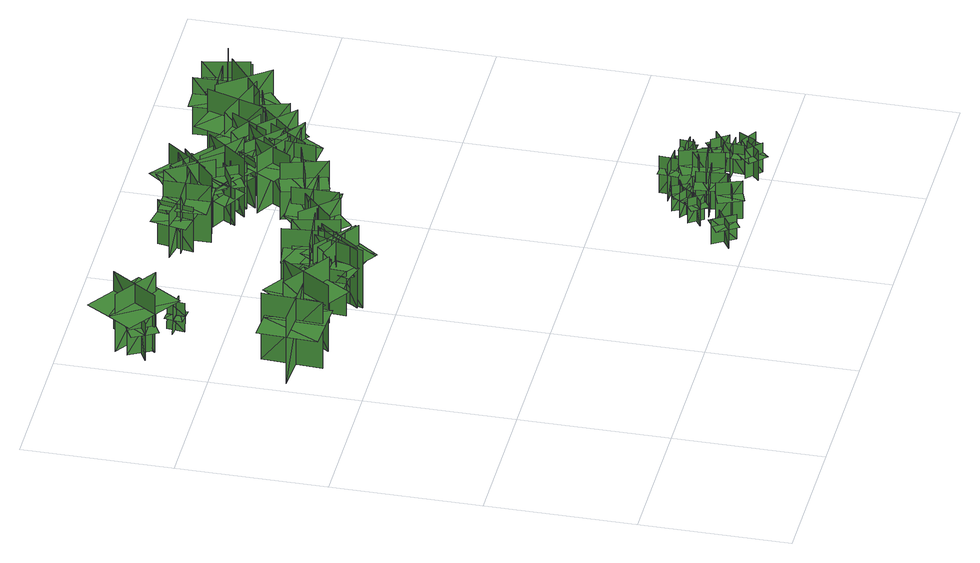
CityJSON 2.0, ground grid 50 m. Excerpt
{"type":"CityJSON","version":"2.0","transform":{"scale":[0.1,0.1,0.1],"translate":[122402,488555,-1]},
"CityObjects":{
"tree1":{"type":"SolitaryVegetationObject","geometry":[{"type":"MultiSurface","lod":"1","boundaries":[[[0,1,2]],[[0,2,3]],[[4,5,6]],[[4,6,7]],[[8,9,10]],[[8,10,11]],[[8,11,12]],[[8,12,13]]]}]},
"tree2":{"type":"SolitaryVegetationObject","geometry":[{"type":"MultiSurface","lod":"1","boundaries":[[[14,15,16]],[[14,16,17]],[[18,19,20]],[[18,20,21]],[[22,23,24]],[[22,24,25]],[[22,26,27]],[[22,27,23]]]}]},
"tree3":{"type":"SolitaryVegetationObject","geometry":[{"type":"MultiSurface","lod":"1","boundaries":[[[28,29,30]],[[28,30,31]],[[32,33,34]],[[32,34,35]],[[36,37,38]],[[36,38,39]],[[36,39,40]],[[36,40,41]]]}]},
"tree4":{"type":"SolitaryVegetationObject","geometry":[{"type":"MultiSurface","lod":"1","boundaries":[[[42,43,44]],[[42,44,45]],[[46,47,48]],[[46,48,49]],[[50,51,52]],[[50,52,53]],[[50,53,54]],[[50,54,55]]]}]},
"tree5":{"type":"SolitaryVegetationObject","geometry":[{"type":"MultiSurface","lod":"1","boundaries":[[[56,57,58]],[[56,58,59]],[[60,61,62]],[[60,62,63]],[[64,65,61]],[[64,61,60]],[[66,67,57]],[[66,57,56]],[[56,57,68]],[[56,68,69]],[[56,70,71]],[[56,71,57]]]}]},
"tree6":{"type":"SolitaryVegetationObject","geometry":[{"type":"MultiSurface","lod":"1","boundaries":[[[72,73,74]],[[72,74,75]],[[76,77,78]],[[76,78,79]],[[80,81,82]],[[80,82,83]],[[80,83,84]],[[80,84,85]]]}]},
"tree7":{"type":"SolitaryVegetationObject","geometry":[{"type":"MultiSurface","lod":"1","boundaries":[[[86,87,88]],[[86,88,89]],[[90,91,92]],[[90,92,93]],[[94,95,96]],[[94,96,97]],[[94,97,98]],[[94,98,99]]]}]},
"tree8":{"type":"SolitaryVegetationObject","geometry":[{"type":"MultiSurface","lod":"1","boundaries":[[[100,101,102]],[[100,102,103]],[[104,105,106]],[[104,106,107]],[[108,109,110]],[[108,110,111]],[[108,111,112]],[[108,112,113]]]}]},
"tree9":{"type":"SolitaryVegetationObject","geometry":[{"type":"MultiSurface","lod":"1","boundaries":[[[114,115,116]],[[114,116,117]],[[118,119,120]],[[118,120,121]],[[122,123,124]],[[122,124,125]],[[122,125,126]],[[122,126,127]]]}]},
"tree10":{"type":"SolitaryVegetationObject","geometry":[{"type":"MultiSurface","lod":"1","boundaries":[[[128,129,130]],[[128,130,131]],[[132,133,134]],[[132,134,135]],[[136,137,138]],[[136,138,139]],[[136,139,140]],[[136,140,141]]]}]},
"tree11":{"type":"SolitaryVegetationObject","geometry":[{"type":"MultiSurface","lod":"1","boundaries":[[[142,143,144]],[[142,144,145]],[[146,147,148]],[[146,148,149]],[[150,151,152]],[[150,152,153]],[[150,153,154]],[[150,154,155]]]}]},
"tree12":{"type":"SolitaryVegetationObject","geometry":[{"type":"MultiSurface","lod":"1","boundaries":[[[156,157,158]],[[156,158,159]],[[160,161,162]],[[160,162,163]],[[164,165,166]],[[164,166,167]],[[164,167,168]],[[164,168,169]]]}]},
"tree13":{"type":"SolitaryVegetationObject","geometry":[{"type":"MultiSurface","lod":"1","boundaries":[[[170,171,172]],[[170,172,173]],[[174,175,176]],[[174,176,177]],[[178,179,180]],[[178,180,181]],[[178,181,182]],[[178,182,183]]]}]},
"tree14":{"type":"SolitaryVegetationObject","geometry":[{"type":"MultiSurface","lod":"1","boundaries":[[[184,185,186]],[[184,186,187]],[[188,189,190]],[[188,190,191]],[[192,193,194]],[[192,194,195]],[[192,195,196]],[[192,196,197]]]}]},
"tree15":{"type":"SolitaryVegetationObject","geometry":[{"type":"MultiSurface","lod":"1","boundaries":[[[198,199,200]],[[198,200,201]],[[202,203,204]],[[202,204,205]],[[206,207,208]],[[206,208,209]],[[206,209,210]],[[206,210,211]]]}]},
"tree16":{"type":"SolitaryVegetationObject","geometry":[{"type":"MultiSurface","lod":"1","boundaries":[[[212,213,214]],[[212,214,215]],[[216,217,218]],[[216,218,219]],[[220,221,222]],[[220,222,223]],[[220,223,224]],[[220,224,225]]]}]},
"tree17":{"type":"SolitaryVegetationObject","geometry":[{"type":"MultiSurface","lod":"1","boundaries":[[[226,227,228]],[[226,228,229]],[[230,231,232]],[[230,232,233]],[[234,235,236]],[[234,236,237]],[[234,237,238]],[[234,238,239]]]}]},
"tree18":{"type":"SolitaryVegetationObject","geometry":[{"type":"MultiSurface","lod":"1","boundaries":[[[240,241,242]],[[240,242,243]],[[244,245,246]],[[244,246,247]],[[248,249,250]],[[248,250,251]],[[248,251,252]],[[248,252,253]]]}]},
"tree19":{"type":"SolitaryVegetationObject","geometry":[{"type":"MultiSurface","lod":"1","boundaries":[[[254,255,256]],[[254,256,257]],[[258,259,260]],[[258,260,261]],[[262,263,264]],[[262,264,265]],[[262,266,267]],[[262,267,263]]]}]},
"tree20":{"type":"SolitaryVegetationObject","geometry":[{"type":"MultiSurface","lod":"1","boundaries":[[[268,269,270]],[[268,270,271]],[[272,273,274]],[[272,274,275]],[[276,277,278]],[[276,278,279]],[[276,280,281]],[[276,281,277]]]}]},
"tree21":{"type":"SolitaryVegetationObject","geometry":[{"type":"MultiSurface","lod":"1","boundaries":[[[282,283,284]],[[282,284,285]],[[286,287,288]],[[286,288,289]],[[290,291,292]],[[290,292,293]],[[290,293,294]],[[290,294,295]]]}]},
"tree22":{"type":"SolitaryVegetationObject","geometry":[{"type":"MultiSurface","lod":"1","boundaries":[[[296,297,298]],[[296,298,299]],[[300,301,302]],[[300,302,303]],[[304,305,306]],[[304,306,307]],[[304,308,309]],[[304,309,305]]]}]},
"tree23":{"type":"SolitaryVegetationObject","geometry":[{"type":"MultiSurface","lod":"1","boundaries":[[[310,311,312]],[[310,312,313]],[[314,315,316]],[[314,316,317]],[[318,319,320]],[[318,320,321]],[[318,321,322]],[[318,322,323]]]}]},
"tree24":{"type":"SolitaryVegetationObject","geometry":[{"type":"MultiSurface","lod":"1","boundaries":[[[324,325,326]],[[324,326,327]],[[328,329,330]],[[328,330,331]],[[332,333,334]],[[332,334,335]],[[332,336,337]],[[332,337,333]]]}]},
"tree25":{"type":"SolitaryVegetationObject","geometry":[{"type":"MultiSurface","lod":"1","boundaries":[[[338,339,340]],[[338,340,341]],[[342,343,344]],[[342,344,345]],[[346,347,348]],[[346,348,349]],[[346,349,350]],[[346,350,351]]]}]},
"tree26":{"type":"SolitaryVegetationObject","geometry":[{"type":"MultiSurface","lod":"1","boundaries":[[[352,353,354]],[[352,354,355]],[[356,357,358]],[[356,358,359]],[[360,361,362]],[[360,362,363]],[[360,363,364]],[[360,364,365]]]}]},
"tree27":{"type":"SolitaryVegetationObject","geometry":[{"type":"MultiSurface","lod":"1","boundaries":[[[366,367,368]],[[366,368,369]],[[370,371,372]],[[370,372,373]],[[374,375,376]],[[374,376,377]],[[374,377,378]],[[374,378,379]]]}]},
"tree28":{"type":"SolitaryVegetationObject","geometry":[{"type":"MultiSurface","lod":"1","boundaries":[[[380,381,382]],[[380,382,383]],[[384,385,386]],[[384,386,387]],[[388,389,390]],[[388,390,391]],[[388,392,393]],[[388,393,389]]]}]},
"tree29":{"type":"SolitaryVegetationObject","geometry":[{"type":"MultiSurface","lod":"1","boundaries":[[[394,395,396]],[[394,396,397]],[[398,399,400]],[[398,400,401]],[[402,403,404]],[[402,404,405]],[[402,405,406]],[[402,406,407]]]}]},
"tree30":{"type":"SolitaryVegetationObject","geometry":[{"type":"MultiSurface","lod":"1","boundaries":[[[408,409,410]],[[408,410,411]],[[412,413,414]],[[412,414,415]],[[416,417,418]],[[416,418,419]],[[416,419,420]],[[416,420,421]]]}]},
"tree31":{"type":"SolitaryVegetationObject","geometry":[{"type":"MultiSurface","lod":"1","boundaries":[[[422,423,424]],[[422,424,425]],[[426,427,428]],[[426,428,429]],[[430,431,432]],[[430,432,433]],[[430,434,435]],[[430,435,431]]]}]},
"tree32":{"type":"SolitaryVegetationObject","geometry":[{"type":"MultiSurface","lod":"1","boundaries":[[[436,437,438]],[[436,438,439]],[[440,441,442]],[[440,442,443]],[[444,445,446]],[[444,446,447]],[[444,447,448]],[[444,448,449]]]}]},
"tree33":{"type":"SolitaryVegetationObject","geometry":[{"type":"MultiSurface","lod":"1","boundaries":[[[450,451,452]],[[450,452,453]],[[454,455,456]],[[454,456,457]],[[458,459,460]],[[458,460,461]],[[458,461,462]],[[458,462,463]]]}]},
"tree34":{"type":"SolitaryVegetationObject","geometry":[{"type":"MultiSurface","lod":"1","boundaries":[[[464,465,466]],[[464,466,467]],[[468,469,470]],[[468,470,471]],[[472,473,474]],[[472,474,475]],[[472,476,477]],[[472,477,473]]]}]},
"tree35":{"type":"SolitaryVegetationObject","geometry":[{"type":"MultiSurface","lod":"1","boundaries":[[[478,479,480]],[[478,480,481]],[[482,483,484]],[[482,484,485]],[[486,487,488]],[[486,488,489]],[[486,489,490]],[[486,490,491]]]}]},
"tree36":{"type":"SolitaryVegetationObject","geometry":[{"type":"MultiSurface","lod":"1","boundaries":[[[492,493,494]],[[492,494,495]],[[496,497,498]],[[496,498,499]],[[500,501,502]],[[500,502,503]],[[500,503,504]],[[500,504,505]]]}]},
"tree37":{"type":"SolitaryVegetationObject","geometry":[{"type":"MultiSurface","lod":"1","boundaries":[[[506,507,508]],[[506,508,509]],[[510,511,512]],[[510,512,513]],[[514,515,516]],[[514,516,517]],[[514,517,518]],[[514,518,519]]]}]},
"tree38":{"type":"SolitaryVegetationObject","geometry":[{"type":"MultiSurface","lod":"1","boundaries":[[[520,521,522]],[[520,522,523]],[[524,525,526]],[[524,526,527]],[[528,529,530]],[[528,530,531]],[[528,532,533]],[[528,533,529]]]}]},
"tree39":{"type":"SolitaryVegetationObject","geometry":[{"type":"MultiSurface","lod":"1","boundaries":[[[534,535,536]],[[534,536,537]],[[538,539,540]],[[538,540,541]],[[542,543,544]],[[542,544,545]],[[542,546,547]],[[542,547,543]]]}]},
"tree40":{"type":"SolitaryVegetationObject","geometry":[{"type":"MultiSurface","lod":"1","boundaries":[[[548,549,550]],[[548,550,551]],[[552,553,554]],[[552,554,555]],[[556,557,558]],[[556,558,559]],[[556,559,560]],[[556,560,561]]]}]},
"tree41":{"type":"SolitaryVegetationObject","geometry":[{"type":"MultiSurface","lod":"1","boundaries":[[[562,563,564]],[[562,564,565]],[[566,567,568]],[[566,568,569]],[[570,571,572]],[[570,572,573]],[[570,574,575]],[[570,575,571]]]}]},
"tree42":{"type":"SolitaryVegetationObject","geometry":[{"type":"MultiSurface","lod":"1","boundaries":[[[576,577,578]],[[576,578,579]],[[580,581,582]],[[580,582,583]],[[584,585,586]],[[584,586,587]],[[584,588,589]],[[584,589,585]]]}]},
"tree43":{"type":"SolitaryVegetationObject","geometry":[{"type":"MultiSurface","lod":"1","boundaries":[[[590,591,592]],[[590,592,593]],[[594,595,596]],[[594,596,597]],[[598,599,600]],[[598,600,601]],[[598,602,603]],[[598,603,599]]]}]},
"tree44":{"type":"SolitaryVegetationObject","geometry":[{"type":"MultiSurface","lod":"1","boundaries":[[[604,605,606]],[[604,606,607]],[[608,609,610]],[[608,610,611]],[[612,613,614]],[[612,614,615]],[[612,615,616]],[[612,616,617]]]}]},
"tree45":{"type":"SolitaryVegetationObject","geometry":[{"type":"MultiSurface","lod":"1","boundaries":[[[618,619,620]],[[618,620,621]],[[622,623,624]],[[622,624,625]],[[626,627,628]],[[626,628,629]],[[626,630,631]],[[626,631,627]]]}]},
"tree46":{"type":"SolitaryVegetationObject","geometry":[{"type":"MultiSurface","lod":"1","boundaries":[[[632,633,634]],[[632,634,635]],[[636,637,638]],[[636,638,639]],[[640,641,642]],[[640,642,643]],[[640,644,645]],[[640,645,641]]]}]},
"tree47":{"type":"SolitaryVegetationObject","geometry":[{"type":"MultiSurface","lod":"1","boundaries":[[[646,647,648]],[[646,648,649]],[[650,651,652]],[[650,652,653]],[[654,655,656]],[[654,656,657]],[[654,658,659]],[[654,659,655]]]}]},
"tree48":{"type":"SolitaryVegetationObject","geometry":[{"type":"MultiSurface","lod":"1","boundaries":[[[660,661,662]],[[660,662,663]],[[664,665,666]],[[664,666,667]],[[668,669,670]],[[668,670,671]],[[668,671,672]],[[668,672,673]]]}]},
"tree49":{"type":"SolitaryVegetationObject","geometry":[{"type":"MultiSurface","lod":"1","boundaries":[[[674,675,676]],[[674,676,677]],[[678,679,680]],[[678,680,681]],[[682,683,684]],[[682,684,685]],[[682,686,687]],[[682,687,683]]]}]},
"tree50":{"type":"SolitaryVegetationObject","geometry":[{"type":"MultiSurface","lod":"1","boundaries":[[[688,689,690]],[[688,690,691]],[[692,693,694]],[[692,694,695]],[[696,697,698]],[[696,698,699]],[[696,699,700]],[[696,700,701]]]}]},
"tree51":{"type":"SolitaryVegetationObject","geometry":[{"type":"MultiSurface","lod":"1","boundaries":[[[702,703,704]],[[702,704,705]],[[706,707,708]],[[706,708,709]],[[710,711,712]],[[710,712,713]],[[710,713,714]],[[710,714,715]]]}]},
"tree52":{"type":"SolitaryVegetationObject","geometry":[{"type":"MultiSurface","lod":"1","boundaries":[[[716,717,718]],[[716,718,719]],[[720,721,722]],[[720,722,723]],[[724,725,726]],[[724,726,727]],[[724,727,728]],[[724,728,729]]]}]},
"tree53":{"type":"SolitaryVegetationObject","geometry":[{"type":"MultiSurface","lod":"1","boundaries":[[[730,731,732]],[[730,732,733]],[[734,735,736]],[[734,736,737]],[[738,739,740]],[[738,740,741]],[[738,741,742]],[[738,742,743]]]}]},
"tree54":{"type":"SolitaryVegetationObject","geometry":[{"type":"MultiSurface","lod":"1","boundaries":[[[744,745,746]],[[744,746,747]],[[748,749,750]],[[748,750,751]],[[752,753,754]],[[752,754,755]],[[752,755,756]],[[752,756,757]]]}]},
"tree55":{"type":"SolitaryVegetationObject","geometry":[{"type":"MultiSurface","lod":"1","boundaries":[[[758,759,760]],[[758,760,761]],[[762,763,764]],[[762,764,765]],[[766,767,768]],[[766,768,769]],[[766,769,770]],[[766,770,771]]]}]},
"tree56":{"type":"SolitaryVegetationObject","geometry":[{"type":"MultiSurface","lod":"1","boundaries":[[[772,773,774]],[[772,774,775]],[[776,777,778]],[[776,778,779]],[[780,781,782]],[[780,782,783]],[[780,783,784]],[[780,784,785]]]}]}
},
"vertices":[
[154,1361,11],[144,1160,11],[144,1160,262],[154,1361,262],[35,1254,11],[236,1243,11],[236,1243,262],[35,1254,262],[140,1349,181],[47,1353,181],[39,1152,181],[132,1148,181],[225,1145,181],[233,1346,181],
[68,1776,23],[109,1701,23],[109,1701,165],[68,1776,165],[50,1713,23],[125,1754,23],[125,1754,165],[50,1713,165],[50,1713,119],[125,1754,119],[103,1795,119],[28,1754,119],[72,1672,119],[147,1713,119],
[100,1693,24],[100,1693,241],[204,1849,241],[204,1849,24],[78,1817,24],[78,1817,241],[228,1718,241],[228,1718,24],[55,1833,170],[3,1755,170],[190,1631,170],[242,1709,170],[293,1787,170],[106,1911,170],
[245,1164,9],[356,1331,9],[356,1331,260],[245,1164,260],[402,1195,9],[234,1307,9],[234,1307,260],[402,1195,260],[264,1166,179],[342,1116,179],[450,1286,179],[372,1336,179],[294,1386,179],[185,1216,179],
[268,1652,80],[209,1657,80],[206,1627,80],[265,1621,80],[237,1625,80],[242,1684,80],[239,1684,134],[233,1625,134],[233,1625,25],[239,1684,25],[268,1654,25],[209,1660,25],[209,1657,134],[268,1652,134],[271,1682,80],[212,1687,80],
[518,1212,7],[396,1219,7],[396,1219,176],[518,1212,176],[464,1273,7],[457,1151,7],[457,1151,176],[464,1273,176],[464,1273,129],[403,1276,129],[397,1154,129],[457,1151,129],[518,1148,129],[525,1269,129],
[516,1301,11],[508,1246,11],[508,1246,88],[516,1301,88],[486,1279,11],[541,1272,11],[541,1272,88],[486,1279,88],[486,1279,67],[482,1252,67],[537,1244,67],[541,1272,67],[545,1299,67],[490,1306,67],
[510,1110,8],[565,1277,8],[565,1277,227],[510,1110,227],[635,1173,8],[467,1228,8],[467,1228,227],[635,1173,227],[525,1117,156],[603,1092,156],[655,1261,156],[577,1285,156],[499,1309,156],[447,1141,156],
[623,1234,10],[492,1191,10],[492,1191,182],[623,1234,182],[525,1284,10],[568,1152,10],[568,1152,182],[525,1284,182],[612,1241,127],[591,1301,127],[460,1255,127],[481,1195,127],[503,1135,127],[633,1181,127],
[496,1215,9],[633,1203,9],[633,1203,182],[496,1215,182],[566,1131,9],[578,1269,9],[578,1269,182],[566,1131,182],[503,1204,126],[499,1141,126],[637,1131,126],[641,1195,126],[646,1259,126],[508,1268,126],
[505,1127,8],[606,1271,8],[606,1271,228],[505,1127,228],[643,1152,8],[498,1253,8],[498,1253,228],[643,1152,228],[521,1129,157],[589,1084,157],[687,1230,157],[620,1275,157],[552,1321,157],[454,1175,157],
[506,1269,8],[645,1161,8],[645,1161,227],[506,1269,227],[523,1130,8],[631,1269,8],[631,1269,227],[523,1130,227],[507,1253,156],[458,1188,156],[598,1082,156],[647,1147,156],[696,1212,156],[556,1318,156],
[686,1301,8],[511,1281,8],[511,1281,227],[686,1301,227],[576,1388,8],[596,1213,8],[596,1213,227],[576,1388,227],[673,1312,156],[663,1392,156],[488,1370,156],[499,1289,156],[509,1209,156],[684,1231,156],
[582,1270,10],[733,1305,10],[733,1305,225],[582,1270,225],[669,1215,10],[634,1366,10],[634,1366,225],[669,1215,225],[669,1215,165],[745,1232,165],[709,1383,165],[634,1366,165],[559,1348,165],[594,1197,165],
[1052,43,31],[1125,89,31],[1125,89,124],[1052,43,124],[1112,30,31],[1066,103,31],[1066,103,124],[1112,30,124],[1110,33,98],[1142,53,98],[1100,120,98],[1068,100,98],[1036,80,98],[1078,13,98],
[681,1355,11],[787,1241,11],[787,1241,226],[681,1355,226],[677,1252,11],[790,1357,11],[790,1357,226],[677,1252,226],[677,1252,166],[729,1195,166],[843,1300,166],[790,1357,166],[737,1414,166],[624,1308,166],
[812,1407,12],[814,1252,12],[814,1252,228],[812,1407,228],[739,1334,12],[894,1336,12],[894,1336,228],[739,1334,228],[739,1334,167],[741,1256,167],[896,1259,167],[894,1336,167],[893,1414,167],[738,1411,167],
[642,1764,21],[761,1741,21],[761,1741,190],[642,1764,190],[687,1697,21],[710,1816,21],[710,1816,190],[687,1697,190],[687,1697,143],[746,1685,143],[770,1804,143],[710,1816,143],[650,1828,143],[627,1708,143],
[1256,88,34],[1175,59,34],[1175,59,176],[1256,88,176],[1196,116,34],[1225,36,34],[1225,36,176],[1196,116,176],[1196,116,130],[1225,36,130],[1269,52,130],[1240,132,130],[1152,100,130],[1182,20,130],
[1167,201,30],[1200,155,30],[1200,155,124],[1167,201,124],[1159,158,30],[1206,191,30],[1206,191,124],[1159,158,124],[1159,158,94],[1206,191,94],[1188,216,94],[1142,184,94],[1177,133,94],[1224,166,94],
[828,1737,19],[673,1734,19],[673,1734,234],[828,1737,234],[754,1809,19],[756,1654,19],[756,1654,234],[754,1809,234],[754,1809,174],[676,1808,174],[679,1653,174],[756,1654,174],[834,1656,174],[831,1811,174],
[1235,241,30],[1202,195,30],[1202,195,125],[1235,241,125],[1192,233,30],[1239,201,30],[1239,201,125],[1192,233,125],[1192,233,94],[1239,201,94],[1256,227,94],[1210,259,94],[1174,208,94],[1221,175,94],
[1254,194,32],[1265,95,32],[1265,95,171],[1254,194,171],[1212,143,32],[1311,154,32],[1311,154,171],[1212,143,171],[1212,143,132],[1218,93,132],[1317,104,132],[1311,154,132],[1306,203,132],[1207,192,132],
[1225,265,30],[1249,213,30],[1249,213,125],[1225,265,125],[1210,224,30],[1262,248,30],[1262,248,125],[1210,224,125],[1210,224,94],[1262,248,94],[1249,276,94],[1197,252,94],[1223,196,94],[1275,219,94],
[801,1792,16],[801,1792,78],[748,1791,78],[748,1791,16],[775,1767,16],[775,1767,78],[775,1818,78],[775,1818,16],[775,1759,58],[802,1759,58],[802,1823,58],[775,1823,58],[748,1823,58],[748,1758,58],
[851,1786,15],[779,1758,15],[779,1758,123],[851,1786,123],[804,1807,15],[832,1735,15],[832,1735,123],[804,1807,123],[804,1807,93],[768,1793,93],[796,1721,93],[832,1735,93],[869,1749,93],[840,1821,93],
[852,1598,29],[898,1686,29],[898,1686,167],[852,1598,167],[915,1617,29],[827,1663,29],[827,1663,167],[915,1617,167],[915,1617,128],[938,1661,128],[850,1707,128],[827,1663,128],[804,1619,128],[892,1573,128],
[1259,161,34],[1362,175,34],[1362,175,207],[1259,161,207],[1323,113,34],[1308,216,34],[1308,216,207],[1323,113,207],[1323,113,151],[1308,216,151],[1252,208,151],[1267,105,151],[1380,121,151],[1365,224,151],
[771,1702,13],[920,1796,13],[920,1796,233],[771,1702,233],[907,1671,13],[813,1820,13],[813,1820,233],[907,1671,233],[787,1697,162],[831,1629,162],[979,1726,162],[934,1794,162],[889,1862,162],[742,1765,162],
[940,1470,11],[985,1322,11],[985,1322,227],[940,1470,227],[891,1379,11],[1039,1424,11],[1039,1424,227],[891,1379,227],[891,1379,166],[914,1305,166],[1062,1350,166],[1039,1424,166],[1017,1498,166],[868,1453,166],
[1379,229,33],[1283,189,33],[1283,189,206],[1379,229,206],[1305,260,33],[1345,163,33],[1345,163,206],[1305,260,206],[1305,260,150],[1345,163,150],[1398,185,150],[1357,281,150],[1252,238,150],[1292,141,150],
[1317,325,31],[1311,244,31],[1311,244,170],[1317,325,170],[1276,290,31],[1276,290,170],[1357,284,170],[1357,284,31],[1279,290,125],[1276,256,125],[1341,251,125],[1344,285,125],[1346,319,125],[1281,324,125],
[809,1664,15],[943,1778,15],[943,1778,235],[809,1664,235],[948,1653,15],[834,1787,15],[834,1787,235],[948,1653,235],[825,1661,164],[879,1600,164],[1011,1717,164],[957,1778,164],[904,1839,164],[772,1722,164],
[857,1613,26],[973,1671,26],[973,1671,199],[857,1613,199],[954,1581,26],[896,1698,26],[896,1698,199],[954,1581,199],[867,1618,154],[973,1671,154],[950,1717,154],[844,1664,154],[889,1572,154],[996,1625,154],
[983,1696,12],[845,1805,12],[845,1805,231],[983,1696,231],[966,1835,12],[857,1697,12],[857,1697,231],[966,1835,231],[982,1712,160],[1031,1777,160],[891,1884,160],[842,1819,160],[793,1754,160],[933,1648,160],
[910,1723,17],[1045,1610,17],[1045,1610,237],[910,1723,237],[923,1583,17],[1035,1719,17],[1035,1719,237],[923,1583,237],[910,1706,166],[859,1643,166],[997,1533,166],[1048,1596,166],[1098,1660,166],[961,1770,166],
[955,1548,16],[1089,1471,16],[1089,1471,232],[955,1548,232],[981,1448,16],[1058,1583,16],[1058,1583,232],[981,1448,232],[981,1448,171],[1049,1410,171],[1125,1544,171],[1058,1583,171],[991,1621,171],[914,1486,171],
[964,1637,21],[1046,1573,21],[1046,1573,194],[964,1637,194],[974,1558,21],[1038,1640,21],[1038,1640,194],[974,1558,194],[974,1558,138],[1038,1640,138],[993,1675,138],[929,1593,138],[1019,1523,138],[1083,1605,138],
[1502,31,29],[1455,78,29],[1455,78,140],[1502,31,140],[1502,82,29],[1454,35,29],[1454,35,140],[1502,82,140],[1502,82,104],[1454,35,104],[1480,9,104],[1527,56,104],[1477,108,104],[1429,61,104],
[993,1460,12],[1147,1447,12],[1147,1447,227],[993,1460,227],[1059,1381,12],[1072,1535,12],[1072,1535,227],[1059,1381,227],[1059,1381,167],[1136,1374,167],[1149,1529,167],[1072,1535,167],[995,1542,167],[981,1387,167],
[999,1568,19],[1055,1657,19],[1055,1657,192],[999,1568,192],[1077,1586,19],[989,1642,19],[989,1642,192],[1077,1586,192],[1077,1586,136],[989,1642,136],[959,1594,136],[1047,1538,136],[1108,1635,136],[1019,1690,136],
[1477,86,29],[1481,153,29],[1481,153,139],[1477,86,139],[1515,121,29],[1449,124,29],[1449,124,139],[1515,121,139],[1515,121,103],[1449,124,103],[1447,88,103],[1513,84,103],[1517,157,103],[1450,160,103],
[1012,1705,18],[1028,1740,18],[1028,1740,81],[1012,1705,81],[1039,1716,18],[1005,1731,18],[1005,1731,81],[1039,1716,81],[1039,1716,60],[1005,1731,60],[996,1712,60],[1031,1697,60],[1048,1735,60],[1013,1750,60],
[1024,1605,14],[1134,1496,14],[1134,1496,229],[1024,1605,229],[1024,1502,14],[1133,1612,14],[1133,1612,229],[1024,1502,229],[1024,1502,169],[1079,1448,169],[1188,1558,169],[1133,1612,169],[1077,1667,169],[969,1556,169],
[1482,223,28],[1495,178,28],[1495,178,107],[1482,223,107],[1464,191,28],[1510,205,28],[1510,205,107],[1464,191,107],[1464,191,81],[1510,205,81],[1503,229,81],[1457,216,81],[1472,166,81],[1517,180,81],
[1564,67,26],[1506,100,26],[1506,100,137],[1564,67,137],[1550,116,26],[1517,59,26],[1517,59,137],[1550,116,137],[1550,116,101],[1517,59,101],[1549,41,101],[1582,98,101],[1519,134,101],[1486,77,101],
[1544,191,24],[1491,151,24],[1491,151,134],[1544,191,134],[1494,198,24],[1533,145,24],[1533,145,134],[1494,198,134],[1494,198,99],[1533,145,99],[1562,167,99],[1523,220,99],[1464,177,99],[1504,123,99],
[1157,1547,8],[1072,1418,8],[1072,1418,224],[1157,1547,224],[1056,1527,8],[1185,1442,8],[1185,1442,224],[1056,1527,224],[1056,1527,164],[1013,1463,164],[1142,1377,164],[1185,1442,164],[1228,1507,164],[1098,1592,164],
[1516,301,27],[1512,254,27],[1512,254,106],[1516,301,106],[1488,277,27],[1536,273,27],[1536,273,106],[1488,277,106],[1488,277,80],[1536,273,80],[1538,299,80],[1491,303,80],[1486,251,80],[1534,247,80],
[1120,1556,7],[1198,1690,7],[1198,1690,222],[1120,1556,222],[1220,1582,7],[1086,1660,7],[1086,1660,222],[1220,1582,222],[1220,1582,162],[1259,1650,162],[1125,1727,162],[1086,1660,162],[1047,1593,162],[1181,1515,162],
[1140,1590,7],[1251,1481,7],[1251,1481,223],[1140,1590,223],[1141,1486,7],[1249,1597,7],[1249,1597,223],[1141,1486,223],[1141,1486,162],[1197,1432,162],[1305,1543,162],[1249,1597,162],[1194,1651,162],[1086,1541,162],
[1337,1633,2],[1145,1695,2],[1145,1695,253],[1337,1633,253],[1264,1776,2],[1202,1584,2],[1202,1584,253],[1264,1776,253],[1329,1651,172],[1356,1740,172],[1164,1798,172],[1137,1709,172],[1110,1620,172],[1302,1562,172],
[1238,1660,6],[1285,1513,6],[1285,1513,221],[1238,1660,221],[1190,1569,6],[1338,1615,6],[1338,1615,221],[1190,1569,221],[1190,1569,161],[1213,1495,161],[1361,1542,161],[1338,1615,161],[1315,1689,161],[1167,1643,161],
[1446,1735,3],[1286,1613,3],[1286,1613,254],[1446,1735,254],[1288,1756,3],[1410,1596,3],[1410,1596,254],[1288,1756,254],[1428,1739,173],[1370,1812,173],[1212,1687,173],[1270,1614,173],[1327,1541,173],[1485,1666,173],
[1293,1763,6],[1448,1767,6],[1448,1767,221],[1293,1763,221],[1368,1692,6],[1363,1846,6],[1363,1846,221],[1368,1692,221],[1368,1692,161],[1445,1694,161],[1441,1849,161],[1363,1846,161],[1286,1844,161],[1291,1689,161],
[1491,1686,5],[1461,1837,5],[1461,1837,220],[1491,1686,220],[1549,1771,5],[1397,1740,5],[1397,1740,220],[1549,1771,220],[1549,1771,160],[1533,1847,160],[1382,1816,160],[1397,1740,160],[1413,1664,160],[1564,1695,160]
]}
